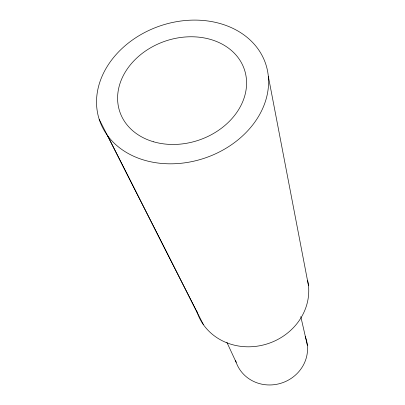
<?xml version="1.0" encoding="UTF-8"?>
<svg xmlns="http://www.w3.org/2000/svg" width="405" height="405" viewBox="0 0 405 405"><rect width="100%" height="100%" fill="white"/><g stroke="black" fill="none" stroke-linecap="round" stroke-linejoin="round"><path stroke-width="0.61" d="M107.573 135.64L203.462 324.754M99.174 119.267L197.194 312.518M226.886 342.346L236.171 362.343M300.799 316.624L307.38 345.338M268.318 76.287A87.743 69.771 -18.9 0 1 145.562 160.537A87.743 69.771 -18.9 0 1 133.782 39.062A87.743 69.771 -18.9 0 1 268.318 76.287L308.473 285.581M305.198 336.54A36.855 34.658 -18.9 0 1 282.28 382.821A36.855 34.658 -18.9 0 1 235.614 360.627M307.678 280.64A57.591 52.331 -18.9 0 1 265.037 344.533A57.591 52.331 -18.9 0 1 196.81 311.349M153.692 141.821A65.777 52.275 -18.9 0 0 246.437 79.461A65.777 52.275 -18.9 0 0 146.149 50.569A65.777 52.275 -18.9 0 0 153.692 141.821"/></g></svg>
